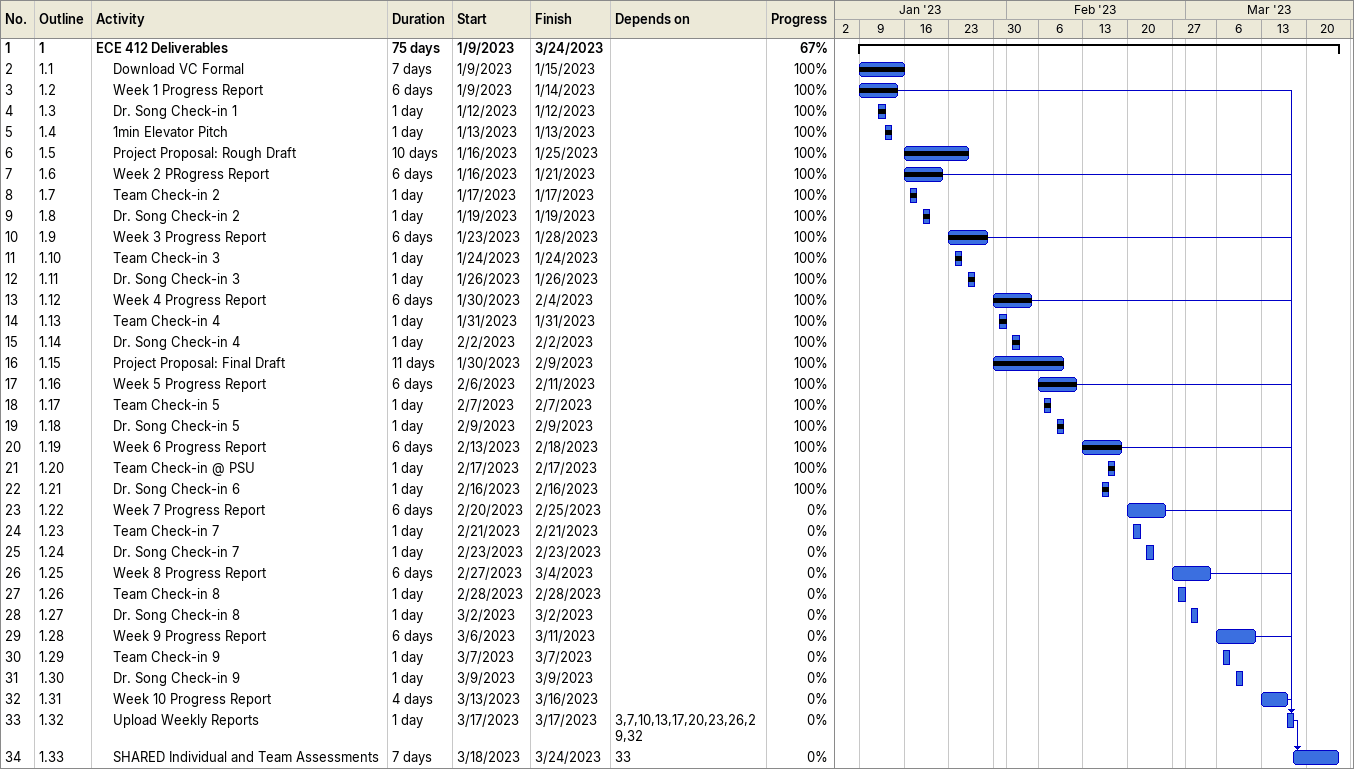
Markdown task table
| ID | WBS | Task | Duration | Start | Finish | Predecessors | % complete |
|---|---|---|---|---|---|---|---|
| 1 | 1 | **ECE 412 Deliverables** | 75d | 2023-01-09 | 2023-03-24 |  | 67 |
| 2 | 1.1 | Download VC Formal | 7d | 2023-01-09 | 2023-01-15 |  | 100 |
| 3 | 1.2 | Week 1 Progress Report | 6d | 2023-01-09 | 2023-01-14 |  | 100 |
| 4 | 1.3 | Dr. Song Check-in 1 | 1d | 2023-01-12 | 2023-01-12 |  | 100 |
| 5 | 1.4 | 1min Elevator Pitch | 1d | 2023-01-13 | 2023-01-13 |  | 100 |
| 6 | 1.5 | Project Proposal: Rough Draft | 10d | 2023-01-16 | 2023-01-25 |  | 100 |
| 7 | 1.6 | Week 2 PRogress Report | 6d | 2023-01-16 | 2023-01-21 |  | 100 |
| 8 | 1.7 | Team Check-in 2 | 1d | 2023-01-17 | 2023-01-17 |  | 100 |
| 9 | 1.8 | Dr. Song Check-in 2 | 1d | 2023-01-19 | 2023-01-19 |  | 100 |
| 10 | 1.9 | Week 3 Progress Report | 6d | 2023-01-23 | 2023-01-28 |  | 100 |
| 11 | 1.10 | Team Check-in 3 | 1d | 2023-01-24 | 2023-01-24 |  | 100 |
| 12 | 1.11 | Dr. Song Check-in 3 | 1d | 2023-01-26 | 2023-01-26 |  | 100 |
| 13 | 1.12 | Week 4 Progress Report | 6d | 2023-01-30 | 2023-02-04 |  | 100 |
| 14 | 1.13 | Team Check-in 4 | 1d | 2023-01-31 | 2023-01-31 |  | 100 |
| 15 | 1.14 | Dr. Song Check-in 4 | 1d | 2023-02-02 | 2023-02-02 |  | 100 |
| 16 | 1.15 | Project Proposal: Final Draft | 11d | 2023-01-30 | 2023-02-09 |  | 100 |
| 17 | 1.16 | Week 5 Progress Report | 6d | 2023-02-06 | 2023-02-11 |  | 100 |
| 18 | 1.17 | Team Check-in 5 | 1d | 2023-02-07 | 2023-02-07 |  | 100 |
| 19 | 1.18 | Dr. Song Check-in 5 | 1d | 2023-02-09 | 2023-02-09 |  | 100 |
| 20 | 1.19 | Week 6 Progress Report | 6d | 2023-02-13 | 2023-02-18 |  | 100 |
| 21 | 1.20 | Team Check-in @ PSU | 1d | 2023-02-17 | 2023-02-17 |  | 100 |
| 22 | 1.21 | Dr. Song Check-in 6 | 1d | 2023-02-16 | 2023-02-16 |  | 100 |
| 23 | 1.22 | Week 7 Progress Report | 6d | 2023-02-20 | 2023-02-25 |  | 0 |
| 24 | 1.23 | Team Check-in 7 | 1d | 2023-02-21 | 2023-02-21 |  | 0 |
| 25 | 1.24 | Dr. Song Check-in 7 | 1d | 2023-02-23 | 2023-02-23 |  | 0 |
| 26 | 1.25 | Week 8 Progress Report | 6d | 2023-02-27 | 2023-03-04 |  | 0 |
| 27 | 1.26 | Team Check-in 8 | 1d | 2023-02-28 | 2023-02-28 |  | 0 |
| 28 | 1.27 | Dr. Song Check-in 8 | 1d | 2023-03-02 | 2023-03-02 |  | 0 |
| 29 | 1.28 | Week 9 Progress Report | 6d | 2023-03-06 | 2023-03-11 |  | 0 |
| 30 | 1.29 | Team Check-in 9 | 1d | 2023-03-07 | 2023-03-07 |  | 0 |
| 31 | 1.30 | Dr. Song Check-in 9 | 1d | 2023-03-09 | 2023-03-09 |  | 0 |
| 32 | 1.31 | Week 10 Progress Report | 4d | 2023-03-13 | 2023-03-16 |  | 0 |
| 33 | 1.32 | Upload Weekly Reports | 1d | 2023-03-17 | 2023-03-17 | 3, 7, 10, 13, 17, 20, 23, 26, 29, 32 | 0 |
| 34 | 1.33 | SHARED Individual and Team Assessments | 7d | 2023-03-18 | 2023-03-24 | 33 | 0 |
